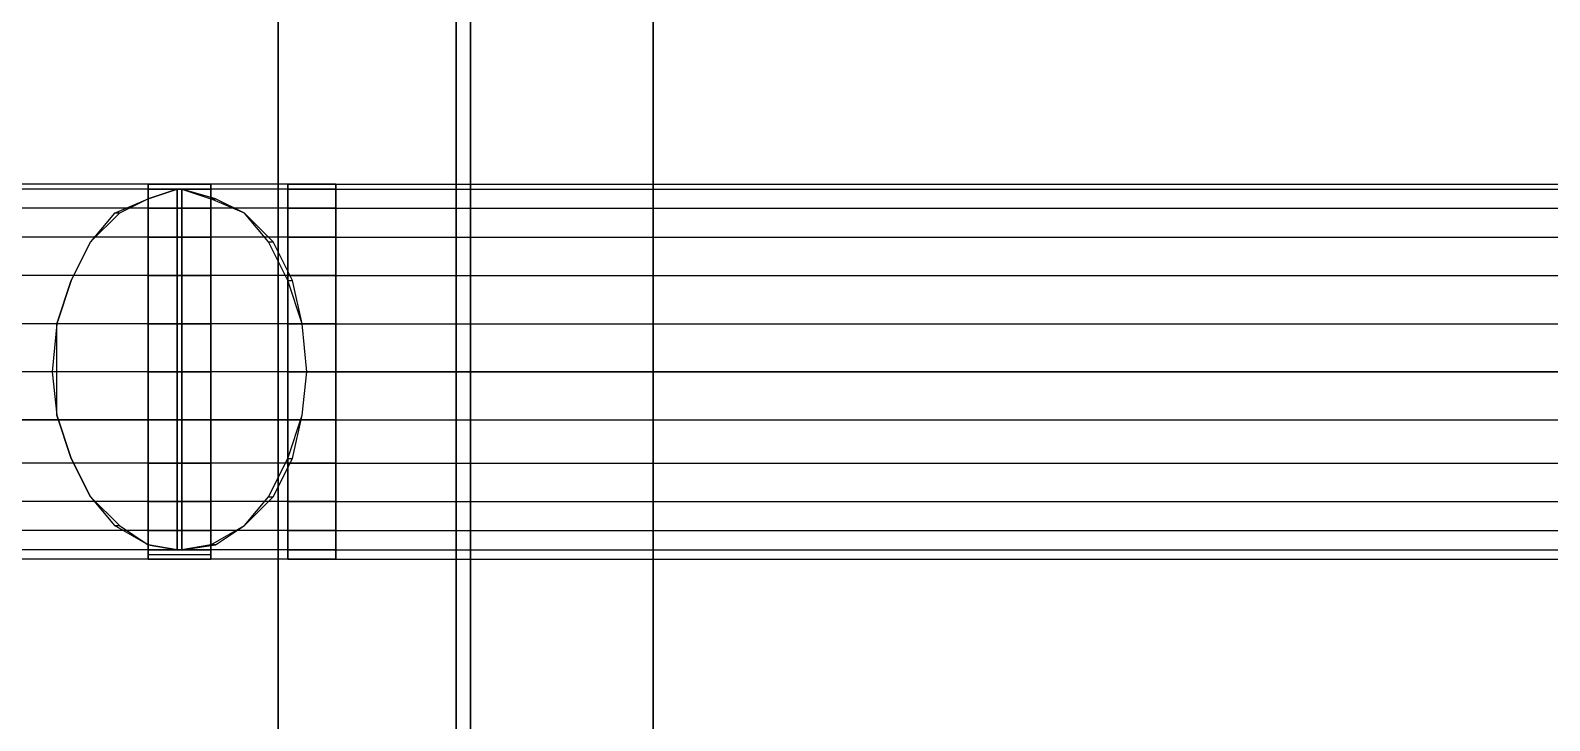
# Model space of a CAD drawing. Header units: metres. Extents: x 114 to 218, y 8 to 180.
# Drawn here: x 188.408 to 193.267, y 137.13 to 139.338 of the extents above; entities that cross this region are included whole.
import ezdxf

# ---------------------------------------------------------------- set-up
doc = ezdxf.new("R2010")
doc.units = ezdxf.units.M
doc.header["$MEASUREMENT"] = 0
for name, color, linetype in [('M-SA2S-Damp', 7, 'Continuous'), ('M-SA2S-Round', 7, 'Continuous'), ('S-3D-BEAM', 7, 'Continuous')]:
    doc.layers.add(name, color=color, linetype=linetype)

msp = doc.modelspace()

# ---------------------------------------------------------------- linework, layer by layer
at = {"layer": 'M-SA2S-Damp', "color": 1, "true_color": 0xff0000}
for points in [[(188.785, 138.8303), (188.785, 138.8457), (188.985, 138.8457), (188.985, 138.8303), (188.985, 138.7688), (188.785, 138.7688), (188.785, 138.8303), (188.985, 138.8303), (188.985, 138.8457)], [(188.785, 138.8457), (188.785, 138.8303), (188.985, 138.8303), (188.985, 138.7688)], [(188.785, 138.8303), (188.785, 138.8457), (188.785, 138.8303), (188.785, 138.7688)], [(188.985, 138.8457), (188.785, 138.8457)], [(188.785, 138.8457), (188.785, 138.8457)], [(188.785, 138.8457), (188.785, 138.8457)], [(188.8773, 138.8303), (188.8773, 137.6767), (188.785, 137.692), (188.8773, 137.6767), (188.8773, 138.8303), (188.785, 138.7995), (188.8773, 138.8303)], [(188.785, 138.8303), (188.785, 138.7688), (188.985, 138.7688), (188.985, 138.6765), (188.785, 138.6765), (188.785, 138.7688)], [(188.785, 138.8303), (188.785, 138.7688), (188.985, 138.7688), (188.985, 138.8303), (188.785, 138.8303)], [(188.785, 138.8303), (188.985, 138.8303)], [(188.785, 138.8303), (188.785, 138.8303)], [(188.785, 138.8303), (188.785, 138.8303)], [(188.785, 138.8303), (188.785, 138.8303)], [(188.785, 138.8303), (188.785, 138.8303)], [(188.8773, 137.6767), (188.8773, 137.6767), (188.8773, 138.8303), (188.8773, 138.8303)], [(188.8773, 138.8303), (188.8773, 138.8303)], [(188.8773, 138.8303), (188.8773, 138.8303), (188.8773, 138.8303), (188.8927, 138.8303), (188.8773, 138.8303), (188.8773, 137.6767), (188.8927, 137.6767), (188.8927, 138.8303), (188.8927, 137.6767), (188.8773, 137.6767), (188.8773, 137.6767), (188.8773, 138.8303), (188.8773, 137.6767), (188.8773, 138.8303)], [(188.8773, 138.8303), (188.8773, 138.8303), (188.8773, 137.6767), (188.8773, 138.8303), (188.8773, 137.6767), (188.8773, 138.8303)], [(188.8773, 138.8303), (188.8773, 138.8303)], [(188.8773, 138.8303), (188.8773, 138.8303)], [(188.8773, 138.8303), (188.8773, 138.8303)], [(188.8773, 138.8303), (188.8773, 138.8303)], [(188.8773, 138.8303), (188.8773, 138.8303)], [(188.8773, 138.8303), (188.8773, 138.8303)], [(188.8773, 138.8303), (188.8773, 138.8303)], [(188.8927, 138.8303), (188.985, 138.7995), (189.0004, 138.7995), (188.8927, 138.8303)], [(188.8927, 137.6767), (188.8927, 137.6767), (188.8927, 138.8303), (188.8927, 137.6767)], [(188.8927, 138.8303), (188.8927, 138.8303)], [(188.8927, 138.8303), (188.8927, 138.8303)], [(188.8927, 138.8303), (188.8927, 138.8303), (188.8927, 137.6767), (188.8927, 138.8303), (188.8927, 137.6767), (188.8927, 138.8303), (188.8927, 137.6767)], [(188.8927, 138.8303), (188.8927, 138.8303)], [(188.8927, 138.8303), (188.8927, 138.8303)], [(188.8927, 138.8303), (188.8927, 138.8303)], [(188.8927, 138.8303), (188.8927, 138.8303)], [(188.8927, 138.8303), (188.8927, 138.8303)], [(188.8927, 138.8303), (188.8927, 138.8303)], [(188.8927, 138.8303), (188.8927, 138.8303)], [(188.985, 138.7688), (188.985, 138.8303), (188.985, 138.8457), (188.985, 138.8303)], [(188.985, 138.8457), (188.985, 138.8457)], [(188.985, 138.8457), (188.985, 138.8457)], [(188.985, 138.8303), (188.985, 138.8303)], [(188.985, 138.8303), (188.985, 138.8303)], [(188.985, 138.8303), (188.985, 138.8303)], [(188.985, 138.8303), (188.985, 138.8303)], [(188.6773, 138.7534), (188.785, 138.7995), (188.6927, 138.7534), (188.6773, 138.7534)], [(188.785, 138.7995), (188.785, 138.7995)], [(188.985, 138.7688), (188.985, 138.6765), (188.785, 138.6765), (188.785, 138.7688)], [(188.785, 138.7688), (188.785, 138.6765), (188.985, 138.6765), (188.985, 138.7688)], [(188.785, 138.6765), (188.785, 138.7688), (188.985, 138.7688), (188.985, 138.6765), (188.785, 138.6765)], [(188.785, 138.7688), (188.785, 138.7688)], [(188.785, 138.7688), (188.785, 138.7688)], [(188.785, 138.7688), (188.785, 138.7688)], [(188.785, 138.7688), (188.785, 138.7688)], [(189.0004, 137.692), (188.985, 137.692), (188.8927, 137.6767), (189.0004, 137.692), (189.0926, 137.7536), (189.1849, 137.8459), (189.2464, 137.9689), (189.2772, 138.1074), (189.2926, 138.2458), (189.2772, 138.3996), (189.2464, 138.538), (189.1849, 138.6611), (189.0926, 138.7534), (189.0004, 138.7995)], [(188.985, 137.692), (189.0926, 137.7536), (189.1695, 137.8459), (189.2311, 137.9689), (189.2772, 138.1074), (189.2926, 138.2458), (189.2772, 138.3996), (189.2311, 138.538), (189.1695, 138.6611), (189.0926, 138.7534), (188.985, 138.7995)], [(188.985, 138.7995), (188.985, 138.7995)], [(188.985, 138.7688), (188.985, 138.7688)], [(188.985, 138.7688), (188.985, 138.7688)], [(188.985, 138.7688), (188.985, 138.7688)], [(188.985, 138.7688), (188.985, 138.7688)], [(189.0004, 138.7995), (189.0004, 138.7995)], [(188.6773, 138.7534), (188.6004, 138.6611), (188.5389, 138.538), (188.4927, 138.3996), (188.4774, 138.2458)], [(188.6927, 137.7536), (188.6004, 137.8459), (188.5389, 137.9689), (188.4927, 138.1074), (188.4927, 138.2458), (188.4927, 138.3996), (188.5389, 138.538), (188.6004, 138.6611), (188.6927, 138.7534)], [(188.6773, 138.7534), (188.6773, 138.7534)], [(188.6927, 138.7534), (188.6927, 138.7534)], [(189.0926, 138.7534), (189.0926, 138.7534)], [(189.0926, 138.7534), (189.0926, 138.7534)], [(188.785, 137.8305), (188.785, 137.9535), (188.785, 138.092), (188.785, 138.2458), (188.785, 138.3996), (188.785, 138.5534), (188.785, 138.6765)], [(188.785, 138.6765), (188.785, 138.5534), (188.785, 138.3996), (188.785, 138.2458), (188.785, 138.092), (188.785, 137.9535), (188.785, 137.8305)], [(188.785, 138.3996), (188.785, 138.5534), (188.785, 138.6765), (188.785, 138.5534), (188.785, 138.3996), (188.785, 138.2458), (188.785, 138.092), (188.785, 137.9535), (188.785, 137.8305), (188.785, 137.9535), (188.785, 138.092), (188.785, 138.2458), (188.785, 138.3996)], [(188.785, 138.6765), (188.785, 138.6765)], [(188.785, 138.6765), (188.785, 138.6765)], [(188.785, 138.6765), (188.785, 138.6765)], [(188.785, 138.6765), (188.785, 138.6765)], [(188.985, 137.8305), (188.985, 137.9535), (188.985, 138.092), (188.985, 138.2458), (188.985, 138.3996), (188.985, 138.5534), (188.985, 138.6765)], [(188.985, 138.6765), (188.985, 138.5534), (188.985, 138.3996), (188.985, 138.2458), (188.985, 138.092), (188.985, 137.9535), (188.985, 137.8305), (188.985, 137.9535), (188.985, 138.092), (188.985, 138.2458), (188.985, 138.3996), (188.985, 138.5534), (188.985, 138.6765), (188.985, 138.5534), (188.985, 138.3996)], [(188.985, 138.6765), (188.985, 138.6765)], [(188.985, 138.6765), (188.985, 138.6765)], [(188.985, 138.6765), (188.985, 138.6765)], [(188.985, 138.6765), (188.985, 138.6765)], [(188.6004, 138.6611), (188.6004, 138.6611)], [(188.6004, 138.6611), (188.6004, 138.6611)], [(188.6004, 138.6611), (188.6004, 138.6611)], [(189.1695, 138.6611), (189.1849, 138.6611)], [(189.1695, 138.6611), (189.1695, 138.6611)], [(189.1849, 138.6611), (189.1849, 138.6611)], [(188.5389, 138.538), (188.5389, 138.538)], [(188.5389, 138.538), (188.5389, 138.538)], [(188.985, 138.5534), (188.785, 138.5534)], [(188.985, 138.5534), (188.785, 138.5534)], [(188.785, 138.5534), (188.985, 138.5534)], [(188.785, 138.5534), (188.985, 138.5534)], [(188.785, 138.5534), (188.785, 138.5534)], [(188.785, 138.5534), (188.785, 138.5534)], [(188.785, 138.5534), (188.785, 138.5534)], [(188.985, 138.5534), (188.985, 138.5534)], [(188.985, 138.5534), (188.985, 138.5534)], [(188.985, 138.5534), (188.985, 138.5534)], [(189.2311, 138.538), (189.2464, 138.538)], [(189.2311, 138.538), (189.2311, 138.538)], [(189.2464, 138.538), (189.2464, 138.538)], [(188.4927, 138.3996), (188.4927, 138.3996)], [(188.4927, 138.3996), (188.4927, 138.3996)], [(188.985, 138.3996), (188.785, 138.3996)], [(188.985, 138.3996), (188.785, 138.3996)], [(188.785, 138.3996), (188.985, 138.3996)], [(188.785, 138.3996), (188.985, 138.3996)], [(188.785, 138.3996), (188.785, 138.3996)], [(188.785, 138.3996), (188.785, 138.3996)], [(188.785, 138.3996), (188.785, 138.3996)], [(188.785, 138.3996), (188.785, 138.3996)], [(188.985, 138.3996), (188.985, 138.2458), (188.985, 138.092), (188.985, 137.9535), (188.985, 137.8305)], [(188.985, 138.3996), (188.985, 138.3996)], [(188.985, 138.3996), (188.985, 138.3996)], [(188.985, 138.3996), (188.985, 138.3996)], [(188.985, 138.3996), (188.985, 138.3996)], [(189.2772, 138.3996), (189.2772, 138.3996)], [(189.2772, 138.3996), (189.2772, 138.3996)], [(188.4927, 138.2458), (188.4774, 138.2458), (188.4927, 138.1074), (188.5389, 137.9689), (188.6004, 137.8459), (188.6773, 137.7536)], [(188.4774, 138.2458), (188.4774, 138.2458)], [(188.4927, 138.2458), (188.4927, 138.2458)], [(188.785, 138.2458), (188.985, 138.2458)], [(188.985, 138.2458), (188.785, 138.2458)], [(188.785, 138.2458), (188.985, 138.2458)], [(188.785, 138.2458), (188.985, 138.2458)], [(188.785, 138.2458), (188.785, 138.2458)], [(188.785, 138.2458), (188.785, 138.2458)], [(188.785, 138.2458), (188.785, 138.2458)], [(188.785, 138.2458), (188.785, 138.2458)], [(188.985, 138.2458), (188.985, 138.2458)], [(188.985, 138.2458), (188.985, 138.2458)], [(188.985, 138.2458), (188.985, 138.2458)], [(188.985, 138.2458), (188.985, 138.2458)], [(189.2926, 138.2458), (189.2926, 138.2458)], [(189.2926, 138.2458), (189.2926, 138.2458)], [(188.4927, 138.1074), (188.4927, 138.1074)], [(188.4927, 138.1074), (188.4927, 138.1074)], [(188.4927, 138.1074), (188.4927, 138.1074)], [(188.785, 138.092), (188.985, 138.092)], [(188.785, 138.092), (188.985, 138.092)], [(188.785, 138.092), (188.985, 138.092)], [(188.785, 138.092), (188.985, 138.092)], [(188.785, 138.092), (188.785, 138.092)], [(188.785, 138.092), (188.785, 138.092)], [(188.785, 138.092), (188.785, 138.092)], [(188.785, 138.092), (188.785, 138.092)], [(188.985, 138.092), (188.985, 138.092)], [(188.985, 138.092), (188.985, 138.092)], [(188.985, 138.092), (188.985, 138.092)], [(188.985, 138.092), (188.985, 138.092)], [(189.2772, 138.1074), (189.2772, 138.1074)], [(189.2772, 138.1074), (189.2772, 138.1074)], [(188.5389, 137.9689), (188.5389, 137.9689)], [(188.5389, 137.9689), (188.5389, 137.9689)], [(188.785, 137.9535), (188.985, 137.9535)], [(188.785, 137.9535), (188.985, 137.9535)], [(188.785, 137.9535), (188.985, 137.9535)], [(188.785, 137.9535), (188.985, 137.9535)], [(188.785, 137.9535), (188.785, 137.9535)], [(188.785, 137.9535), (188.785, 137.9535)], [(188.785, 137.9535), (188.785, 137.9535)], [(188.985, 137.9535), (188.985, 137.9535)], [(188.985, 137.9535), (188.985, 137.9535)], [(188.985, 137.9535), (188.985, 137.9535)], [(189.2311, 137.9689), (189.2464, 137.9689)], [(189.2311, 137.9689), (189.2311, 137.9689)], [(189.2464, 137.9689), (189.2464, 137.9689)], [(188.6004, 137.8459), (188.6004, 137.8459)], [(188.6004, 137.8459), (188.6004, 137.8459)], [(189.1695, 137.8459), (189.1849, 137.8459)], [(189.1695, 137.8459), (189.1695, 137.8459)], [(189.1849, 137.8459), (189.1849, 137.8459)], [(188.985, 137.7382), (188.985, 137.8305), (188.785, 137.8305), (188.785, 137.7382)], [(188.785, 137.7382), (188.785, 137.8305), (188.985, 137.8305), (188.985, 137.7382)], [(188.785, 137.8305), (188.785, 137.7382), (188.985, 137.7382), (188.985, 137.8305), (188.785, 137.8305)], [(188.785, 137.7382), (188.785, 137.8305), (188.985, 137.8305), (188.985, 137.7382)], [(188.785, 137.8305), (188.785, 137.8305)], [(188.785, 137.8305), (188.785, 137.8305)], [(188.785, 137.8305), (188.785, 137.8305)], [(188.785, 137.8305), (188.785, 137.8305)], [(188.985, 137.8305), (188.985, 137.8305)], [(188.985, 137.8305), (188.985, 137.8305)], [(188.985, 137.8305), (188.985, 137.8305)], [(188.985, 137.8305), (188.985, 137.8305)], [(188.785, 137.692), (188.6773, 137.7536), (188.6927, 137.7536), (188.785, 137.692)], [(188.6773, 137.7536), (188.6773, 137.7536)], [(188.6927, 137.7536), (188.6927, 137.7536)], [(189.0926, 137.7536), (189.0926, 137.7536)], [(189.0926, 137.7536), (189.0926, 137.7536)], [(189.0926, 137.7536), (189.0926, 137.7536)], [(188.785, 137.6767), (188.785, 137.6613), (188.985, 137.6613), (188.985, 137.6767), (188.985, 137.7382), (188.785, 137.7382), (188.785, 137.6767), (188.985, 137.6767), (188.985, 137.6613)], [(188.785, 137.6613), (188.785, 137.6767), (188.985, 137.6767), (188.985, 137.7382), (188.785, 137.7382), (188.785, 137.6767)], [(188.785, 137.7382), (188.785, 137.6767), (188.985, 137.6767), (188.985, 137.7382)], [(188.785, 137.6767), (188.785, 137.7382), (188.985, 137.7382), (188.985, 137.6767), (188.785, 137.6767)], [(188.785, 137.7382), (188.785, 137.7382)], [(188.785, 137.7382), (188.785, 137.7382)], [(188.785, 137.7382), (188.785, 137.7382)], [(188.785, 137.7382), (188.785, 137.7382)], [(188.985, 137.7382), (188.985, 137.7382)], [(188.985, 137.7382), (188.985, 137.7382)], [(188.985, 137.7382), (188.985, 137.7382)], [(188.985, 137.7382), (188.985, 137.7382)], [(188.785, 137.692), (188.785, 137.692)], [(188.785, 137.692), (188.785, 137.692)], [(188.785, 137.6767), (188.785, 137.6459), (188.785, 137.6767)], [(188.785, 137.6767), (188.785, 137.6767)], [(188.785, 137.6767), (188.785, 137.6767)], [(188.785, 137.6767), (188.785, 137.6767)], [(188.785, 137.6767), (188.785, 137.6767)], [(188.785, 137.6613), (188.785, 137.6613)], [(188.8773, 137.6767), (188.8773, 137.6767)], [(188.8773, 137.6767), (188.8773, 137.6767)], [(188.8773, 137.6767), (188.8773, 137.6767)], [(188.8773, 137.6767), (188.8773, 137.6767)], [(188.8773, 137.6767), (188.8773, 137.6767)], [(188.8773, 137.6767), (188.8773, 137.6767)], [(188.8773, 137.6767), (188.8773, 137.6767)], [(188.8773, 137.6767), (188.8773, 137.6767)], [(188.8773, 137.6767), (188.8773, 137.6767)], [(188.8927, 137.6767), (188.8927, 137.6767)], [(188.8927, 137.6767), (188.8927, 137.6767)], [(188.8927, 137.6767), (188.8927, 137.6767)], [(188.8927, 137.6767), (188.8927, 137.6767)], [(188.8927, 137.6767), (188.8927, 137.6767)], [(188.8927, 137.6767), (188.8927, 137.6767)], [(188.985, 137.692), (188.985, 137.692)], [(188.985, 137.6767), (188.985, 137.6459), (188.985, 137.6767)], [(188.985, 137.6767), (188.985, 137.6767)], [(188.985, 137.6767), (188.985, 137.6767)], [(188.985, 137.6767), (188.985, 137.6767)], [(188.985, 137.6767), (188.985, 137.6767)], [(188.985, 137.6613), (188.985, 137.6613)], [(189.0004, 137.692), (189.0004, 137.692)], [(188.785, 137.6459), (188.985, 137.6459)], [(188.785, 137.6459), (188.785, 137.6459)], [(188.985, 137.6459), (188.985, 137.6459)]]:
    msp.add_lwpolyline(points, dxfattribs=at)
at = {"layer": 'M-SA2S-Round', "color": 5, "true_color": 0x0000ff}
for points in [[(189.3849, 138.8457), (189.3849, 138.8303), (188.1851, 138.8303), (188.1851, 138.8457)], [(189.3849, 138.8303), (189.3849, 138.8457), (188.1851, 138.8457), (188.1851, 138.8303)], [(189.3849, 138.8303), (189.3849, 138.7688), (188.1851, 138.7688), (188.1851, 138.8303)], [(189.3849, 138.7688), (189.3849, 138.8303), (188.1851, 138.8303), (188.1851, 138.7688)], [(189.2311, 137.6767), (189.2311, 137.7382), (189.2311, 137.8305), (189.2311, 137.9535), (189.2311, 138.092), (189.2311, 138.2458), (189.2311, 138.3996), (189.2311, 138.5534), (189.2311, 138.6765), (189.2311, 138.7688), (189.2311, 138.8303), (189.2311, 138.8457), (189.2311, 138.8303), (189.2311, 138.7688), (189.2311, 138.6765), (189.2311, 138.5534), (189.2311, 138.3996), (189.2311, 138.2458), (189.2311, 138.092), (189.2311, 137.9535), (189.2311, 137.8305), (189.2311, 137.7382), (189.2311, 137.6767), (189.2311, 137.6459), (189.2311, 137.6767)], [(189.2311, 138.8457), (195.3376, 138.8457)], [(189.2311, 138.8457), (189.2311, 138.8457)], [(189.2311, 138.8303), (195.3376, 138.8303)], [(189.2311, 138.8303), (195.3376, 138.8303)], [(189.2311, 138.8303), (189.2311, 138.8303)], [(189.2311, 138.8303), (189.2311, 138.8303)], [(189.3849, 138.8457), (189.3849, 138.8457)], [(189.3849, 138.8303), (189.3849, 138.8303)], [(189.3849, 138.8303), (189.3849, 138.8303)], [(189.3849, 138.7688), (189.3849, 138.6765), (188.1851, 138.6765), (188.1851, 138.7688)], [(189.3849, 138.6765), (189.3849, 138.7688), (188.1851, 138.7688), (188.1851, 138.6765)], [(189.2311, 138.7688), (195.3376, 138.7688)], [(189.2311, 138.7688), (195.3376, 138.7688)], [(189.2311, 138.7688), (189.2311, 138.7688)], [(189.2311, 138.7688), (189.2311, 138.7688)], [(189.3849, 138.7688), (189.3849, 138.7688)], [(189.3849, 138.7688), (189.3849, 138.7688)], [(189.3849, 138.6765), (189.3849, 138.5534), (188.1851, 138.5534), (188.1851, 138.6765)], [(189.3849, 138.5534), (189.3849, 138.6765), (188.1851, 138.6765), (188.1851, 138.5534)], [(189.2311, 138.6765), (195.3376, 138.6765)], [(189.2311, 138.6765), (195.3376, 138.6765)], [(189.2311, 138.6765), (189.2311, 138.6765)], [(189.2311, 138.6765), (189.2311, 138.6765)], [(189.3849, 138.6765), (189.3849, 138.6765)], [(189.3849, 138.6765), (189.3849, 138.6765)], [(189.3849, 138.5534), (189.3849, 138.3996), (188.1851, 138.3996), (188.1851, 138.5534)], [(189.3849, 138.3996), (189.3849, 138.5534), (188.1851, 138.5534), (188.1851, 138.3996)], [(189.2311, 138.5534), (195.3376, 138.5534)], [(189.2311, 138.5534), (195.3376, 138.5534)], [(189.2311, 138.5534), (189.2311, 138.5534)], [(189.2311, 138.5534), (189.2311, 138.5534)], [(189.3849, 138.5534), (189.3849, 138.5534)], [(189.3849, 138.5534), (189.3849, 138.5534)], [(189.3849, 138.3996), (189.3849, 138.2458), (188.1851, 138.2458), (188.1851, 138.3996)], [(189.3849, 138.2458), (189.3849, 138.3996), (188.1851, 138.3996), (188.1851, 138.2458)], [(189.2311, 138.3996), (195.3376, 138.3996)], [(189.2311, 138.3996), (195.3376, 138.3996)], [(189.2311, 138.3996), (189.2311, 138.3996)], [(189.2311, 138.3996), (189.2311, 138.3996)], [(189.3849, 138.3996), (189.3849, 138.3996)], [(189.3849, 138.3996), (189.3849, 138.3996)], [(189.3849, 138.092), (189.3849, 138.2458), (188.1851, 138.2458), (188.1851, 138.092)], [(195.3376, 138.2458), (189.2311, 138.2458)], [(189.2311, 138.2458), (195.3376, 138.2458)], [(189.2311, 138.2458), (189.2311, 138.2458)], [(189.2311, 138.2458), (189.2311, 138.2458)], [(189.3849, 138.2458), (189.3849, 138.092)], [(189.3849, 138.2458), (189.3849, 138.2458)], [(189.3849, 138.2458), (189.3849, 138.2458)], [(189.3849, 137.9535), (189.3849, 138.092), (188.1851, 138.092), (188.1851, 137.9535)], [(189.3849, 138.092), (189.3849, 137.9535), (188.1851, 137.9535), (188.1851, 138.092), (189.3849, 138.092)], [(189.2311, 138.092), (195.3376, 138.092)], [(189.2311, 138.092), (195.3376, 138.092)], [(189.2311, 138.092), (189.2311, 138.092)], [(189.2311, 138.092), (189.2311, 138.092)], [(189.3849, 138.092), (189.3849, 138.092)], [(189.3849, 138.092), (189.3849, 138.092)], [(189.3849, 137.8305), (189.3849, 137.9535), (188.1851, 137.9535), (188.1851, 137.8305)], [(189.3849, 137.9535), (189.3849, 137.8305), (188.1851, 137.8305), (188.1851, 137.9535)], [(189.2311, 137.9535), (195.3376, 137.9535)], [(189.2311, 137.9535), (195.3376, 137.9535)], [(189.2311, 137.9535), (189.2311, 137.9535)], [(189.2311, 137.9535), (189.2311, 137.9535)], [(189.3849, 137.9535), (189.3849, 137.9535)], [(189.3849, 137.9535), (189.3849, 137.9535)], [(189.3849, 137.7382), (189.3849, 137.8305), (188.1851, 137.8305), (188.1851, 137.7382)], [(189.3849, 137.8305), (189.3849, 137.7382), (188.1851, 137.7382), (188.1851, 137.8305)], [(189.2311, 137.8305), (195.3376, 137.8305)], [(189.2311, 137.8305), (195.3376, 137.8305)], [(189.2311, 137.8305), (189.2311, 137.8305)], [(189.2311, 137.8305), (189.2311, 137.8305)], [(189.3849, 137.8305), (189.3849, 137.8305)], [(189.3849, 137.8305), (189.3849, 137.8305)], [(189.3849, 137.6767), (189.3849, 137.7382), (188.1851, 137.7382), (188.1851, 137.6767)], [(189.3849, 137.7382), (189.3849, 137.6767), (188.1851, 137.6767), (188.1851, 137.7382)], [(189.2311, 137.7382), (195.3376, 137.7382)], [(189.2311, 137.7382), (195.3376, 137.7382)], [(189.2311, 137.7382), (189.2311, 137.7382)], [(189.2311, 137.7382), (189.2311, 137.7382)], [(189.3849, 137.7382), (189.3849, 137.7382)], [(189.3849, 137.7382), (189.3849, 137.7382)], [(189.3849, 137.6459), (189.3849, 137.6767), (188.1851, 137.6767), (188.1851, 137.6459)], [(189.3849, 137.6767), (189.3849, 137.6459), (188.1851, 137.6459), (188.1851, 137.6767)], [(189.2311, 137.6767), (195.3376, 137.6767)], [(189.2311, 137.6767), (195.3376, 137.6767)], [(189.2311, 137.6767), (189.2311, 137.6767)], [(189.2311, 137.6767), (189.2311, 137.6767)], [(189.3849, 137.6767), (189.3849, 137.6767)], [(189.3849, 137.6767), (189.3849, 137.6767)], [(189.2311, 137.6459), (195.3376, 137.6459)], [(189.2311, 137.6459), (189.2311, 137.6459)], [(189.3849, 137.6459), (189.3849, 137.6459)]]:
    msp.add_lwpolyline(points, dxfattribs=at)
at = {"layer": 'S-3D-BEAM', "color": 4, "true_color": 0x00ffff}
for points in [[(189.2003, 162.0105), (190.4001, 162.0105), (190.4001, 162.0105), (190.4001, 107.8361), (189.2003, 107.8361), (189.2003, 162.0105)], [(189.2003, 107.8361), (189.2003, 162.0105), (189.2003, 107.8361)], [(189.7694, 162.0105), (189.2003, 162.0105), (189.2003, 162.0105), (189.2003, 107.8361), (189.7694, 107.8361), (189.7694, 162.0105)], [(189.2003, 162.0105), (189.7694, 162.0105), (189.7694, 162.0105), (189.7694, 107.8361), (189.2003, 107.8361), (189.2003, 162.0105)], [(189.2003, 107.8361), (189.2003, 162.0105), (189.2003, 107.8361)], [(190.4001, 162.0105), (189.2003, 162.0105), (189.2003, 162.0105), (189.2003, 107.8361), (190.4001, 107.8361), (190.4001, 162.0105)], [(189.8156, 162.0105), (190.4001, 162.0105), (189.8156, 162.0105), (189.8156, 162.0105), (189.8156, 107.8361), (190.4001, 107.8361), (190.4001, 162.0105), (190.4001, 162.0105), (189.2003, 162.0105), (189.7694, 162.0105)], [(189.7694, 107.8361), (189.7694, 162.0105), (189.7694, 107.8361)], [(189.8156, 162.0105), (190.4001, 162.0105), (190.4001, 162.0105), (190.4001, 107.8361), (189.8156, 107.8361), (189.8156, 162.0105)], [(189.8156, 107.8361), (189.8156, 162.0105), (189.8156, 107.8361)], [(190.4001, 107.8361), (190.4001, 162.0105), (190.4001, 107.8361)], [(190.4001, 107.8361), (190.4001, 162.0105), (190.4001, 107.8361)]]:
    msp.add_lwpolyline(points, dxfattribs=at)

doc.saveas('drawing.dxf')
